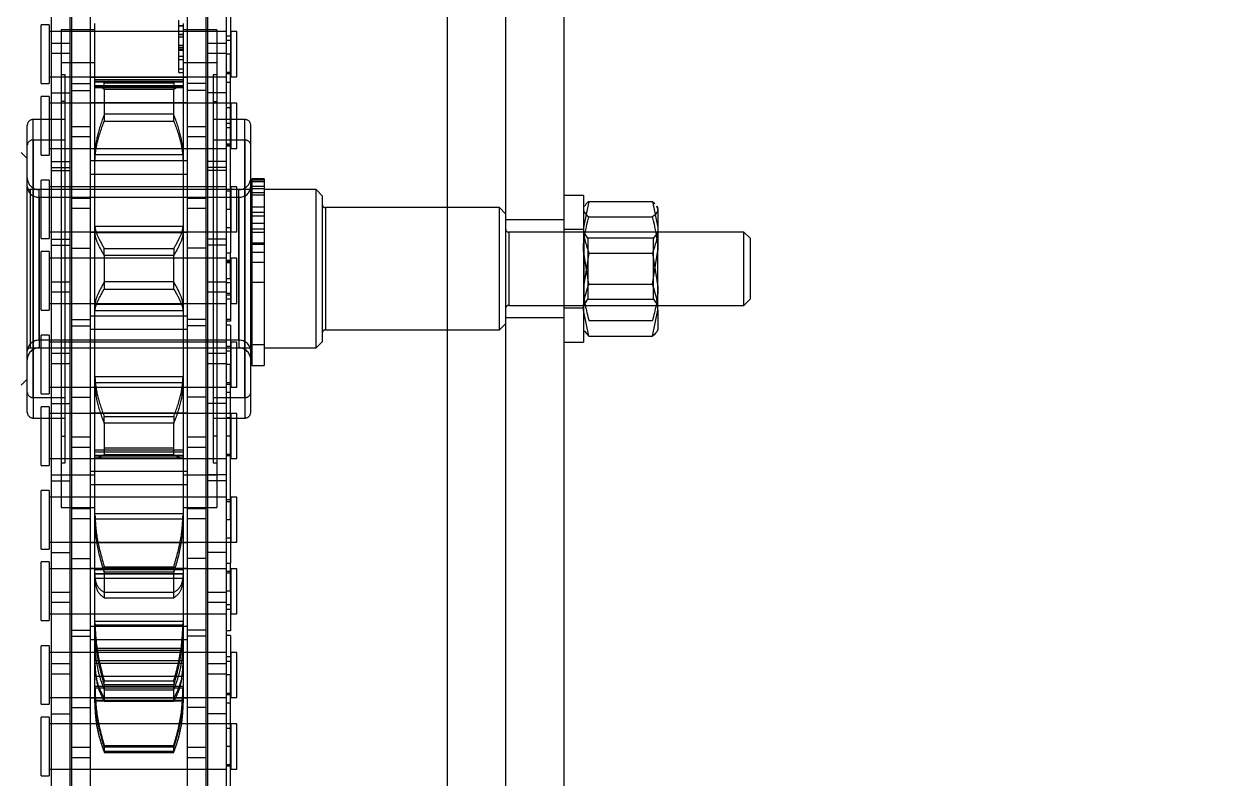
# Model space of a CAD drawing. Header units: metres. Extents: x 0 to 63075, y 0 to 44550.
# Drawn here: x 14140.1 to 14239.1, y 30867.8 to 30929.5 of the extents above; entities that cross this region are included whole.
import ezdxf

# ---------------------------------------------------------------- set-up
doc = ezdxf.new("R2010")
doc.units = ezdxf.units.M
doc.header["$LTSCALE"] = 75
doc.linetypes.add('HIDDEN2', pattern=[4.7625, 3.175, -1.5875])
for name, color, linetype in [('SDM', 7, 'Continuous'), ('SL1', 8, 'Continuous'), ('SL4', 4, 'Continuous'), ('ST1', 7, 'HIDDEN2')]:
    doc.layers.add(name, color=color, linetype=linetype)

# ---------------------------------------------------------------- blocks, each defined once
blk = doc.blocks.new('A$C52ce5e24')
at = {"layer": 'SL1'}
for radius, start, end in [(1221.5, 124.209852, 67.294357), (1158, 126.374154, 69.370009), (1150, 126.668292, 69.219881)]:
    blk.add_arc((6551.95, 10099.982), radius, start, end, dxfattribs=at)
blk = doc.blocks.new('A$Cb6dca9d5')
at = {"layer": 'SL4'}
for p, q in [((337.765, 4619.715), (337.765, 3669.713)), ((328.24, 3669.713), (328.24, 4459.475)), ((339.365, 4175.713), (337.765, 4175.713)), ((339.365, 4175.713), (339.365, 4163.713)), ((339.437, 4174.837), (339.365, 4174.713)), ((339.812, 4175.223), (345.018, 4175.223)), ((345.018, 4175.223), (345.208, 4175.064)), ((345.334, 4174.832), (345.465, 4174.591)), ((345.465, 4174.713), (345.393, 4174.837)), ((345.465, 4174.591), (345.465, 4174.713)), ((339.812, 4173.959), (345.018, 4173.959)), ((345.465, 4174.591), (345.465, 4171.203)), ((352.5, 4172.713), (345.465, 4172.713)), ((353, 4172.213), (352.5, 4172.713)), ((352.5, 4172.3), (352.5, 4172.713)), ((352.5, 4166.713), (352.5, 4172.3)), ((353, 4172.213), (353, 4171.868)), ((353, 4171.868), (353, 4167.213)), ((339.812, 4168.448), (339.365, 4171.203)), ((345.018, 4168.448), (345.465, 4171.203)), ((345.465, 4166.325), (345.465, 4171.203)), ((339.812, 4168.448), (345.018, 4168.448)), ((345.465, 4166.713), (352.5, 4166.713)), ((352.5, 4166.713), (353, 4167.213)), ((339.812, 4164.202), (339.365, 4166.325)), ((345.018, 4164.202), (345.465, 4166.325)), ((345.465, 4166.325), (345.465, 4164.717)), ((339.365, 4164.713), (339.437, 4164.588)), ((345.393, 4164.588), (345.465, 4164.713)), ((339.457, 4164.598), (339.812, 4164.202)), ((339.812, 4164.202), (345.018, 4164.202)), ((337.765, 4163.713), (339.365, 4163.713))]:
    blk.add_line(p, q, dxfattribs=at)
for points, knots in [([(339.812, 4175.223), (339.742, 4175.17), (339.572, 4175.042), (339.524, 4174.909), (339.496, 4174.832)], [0, 0, 0, 0, 0.413936, 1, 1, 1, 1]), ([(339.365, 4174.591), (339.372, 4174.534), (339.396, 4174.32), (339.636, 4174.111), (339.812, 4173.959)], [0, 0, 0, 0, 0.268634, 1, 1, 1, 1]), ([(339.365, 4171.203), (339.365, 4171.269), (339.372, 4172.199), (339.6, 4173.111), (339.812, 4173.959)], [0, 0, 0, 0, 0.070201, 1, 1, 1, 1]), ([(345.465, 4174.591), (345.458, 4174.534), (345.434, 4174.32), (345.194, 4174.111), (345.018, 4173.959)], [0, 0, 0, 0, 0.268634, 1, 1, 1, 1]), ([(345.465, 4171.203), (345.465, 4171.269), (345.458, 4172.199), (345.23, 4173.111), (345.018, 4173.959)], [0, 0, 0, 0, 0.070201, 1, 1, 1, 1]), ([(339.365, 4166.325), (339.365, 4166.375), (339.372, 4167.092), (339.6, 4167.795), (339.812, 4168.448)], [0, 0, 0, 0, 0.070201, 1, 1, 1, 1]), ([(345.465, 4166.325), (345.465, 4166.375), (345.458, 4167.092), (345.23, 4167.795), (345.018, 4168.448)], [0, 0, 0, 0, 0.070201, 1, 1, 1, 1]), ([(345.465, 4164.834), (345.458, 4164.776), (345.434, 4164.562), (345.194, 4164.354), (345.018, 4164.202)], [0, 0, 0, 0, 0.268634, 1, 1, 1, 1])]:
    blk.add_open_spline(points, degree=3, knots=knots, dxfattribs=at)
at = {"layer": 'ST1'}
for p, q in [((333.003, 4669.713), (333.003, 3669.713)), ((328.24, 3669.713), (328.24, 4459.475)), ((295.843, 4184.1), (295.843, 4193.195)), ((297.363, 4184.1), (297.363, 4193.195)), ((308.637, 4184.1), (308.637, 4193.195)), ((310.157, 4184.1), (310.157, 4193.195)), ((310.489, 4190.506), (310.489, 4187.275)), ((295, 4184.876), (295, 4189.673)), ((295.659, 4189.673), (295, 4189.673)), ((295.659, 4189.673), (295.659, 4184.876)), ((297.515, 4181.355), (297.515, 4190.45)), ((299.035, 4181.355), (299.035, 4190.45)), ((299.395, 4184.583), (299.395, 4189.771)), ((306.27, 4189.16), (306.27, 4190.052)), ((306.27, 4189.608), (306.605, 4189.608)), ((306.27, 4189.583), (306.605, 4189.583)), ((306.605, 4189.771), (306.605, 4184.583)), ((306.965, 4181.355), (306.965, 4190.45)), ((308.485, 4181.355), (308.485, 4190.45)), ((310.157, 4189.12), (295.659, 4189.12)), ((297.363, 4189.12), (295.843, 4189.12)), ((296.625, 4189.257), (296.625, 4186.567)), ((299.395, 4189.257), (296.625, 4189.257)), ((299.035, 4189.12), (297.515, 4189.12)), ((306.965, 4189.12), (299.035, 4189.12)), ((306.27, 4187.112), (306.27, 4189.16)), ((306.27, 4189.16), (306.605, 4189.16)), ((306.27, 4188.919), (306.605, 4188.919)), ((306.27, 4188.888), (306.605, 4188.888)), ((306.27, 4188.686), (306.605, 4188.686)), ((309.375, 4189.257), (306.605, 4189.257)), ((308.485, 4189.12), (306.965, 4189.12)), ((310.157, 4189.12), (308.637, 4189.12)), ((309.375, 4189.257), (309.375, 4186.567)), ((310.526, 4188.751), (310.157, 4188.751)), ((310.526, 4189.12), (310.526, 4185.43)), ((311, 4189.12), (310.526, 4189.12)), ((311, 4185.43), (311, 4189.12)), ((295.843, 4188.17), (297.363, 4188.17)), ((306.27, 4188.015), (306.605, 4188.015)), ((306.27, 4187.856), (306.605, 4187.856)), ((306.27, 4187.714), (306.605, 4187.714)), ((306.27, 4187.585), (306.605, 4187.585)), ((308.637, 4188.17), (310.157, 4188.17)), ((310.489, 4188.382), (310.157, 4188.382)), ((297.363, 4187.331), (295.843, 4187.331)), ((296.625, 4186.567), (296.625, 4150.169)), ((299.395, 4186.567), (296.625, 4186.567)), ((306.27, 4187.112), (306.605, 4187.112)), ((306.27, 4186.839), (306.27, 4187.112)), ((306.27, 4186.839), (306.605, 4186.839)), ((306.27, 4185.766), (306.27, 4186.839)), ((309.375, 4186.567), (306.605, 4186.567)), ((310.157, 4187.331), (308.637, 4187.331)), ((309.375, 4186.567), (309.375, 4150.169)), ((310.489, 4187.275), (310.157, 4187.275)), ((310.489, 4174.575), (310.489, 4187.275)), ((296.944, 4185.592), (296.625, 4185.592)), ((296.944, 4183.407), (296.944, 4185.592)), ((306.27, 4186.067), (306.605, 4186.067)), ((306.27, 4185.766), (306.605, 4185.766)), ((309.056, 4185.592), (309.056, 4183.407)), ((309.375, 4185.592), (309.056, 4185.592)), ((310.157, 4185.799), (310.526, 4185.799)), ((310.489, 4185.656), (310.157, 4185.656)), ((295, 4184.876), (295.659, 4184.876)), ((295.659, 4185.43), (310.157, 4185.43)), ((295.843, 4185.43), (297.363, 4185.43)), ((297.515, 4185.43), (299.035, 4185.43)), ((297.515, 4184.873), (299.035, 4184.873)), ((299.035, 4185.43), (306.965, 4185.43)), ((306.965, 4185.371), (299.035, 4185.371)), ((306.608, 4185.179), (299.393, 4185.179)), ((306.608, 4184.685), (299.393, 4184.685)), ((306.605, 4185.033), (299.395, 4185.033)), ((299.395, 4185.002), (306.605, 4185.002)), ((299.395, 4178.619), (299.395, 4184.583)), ((306.605, 4184.568), (299.395, 4184.568)), ((299.395, 4184.543), (306.605, 4184.543)), ((300.157, 4184.385), (300.157, 4184.921)), ((300.157, 4184.921), (305.843, 4184.921)), ((305.843, 4184.921), (305.843, 4184.385)), ((306.605, 4184.583), (306.605, 4178.619)), ((306.965, 4185.43), (308.485, 4185.43)), ((308.485, 4184.873), (306.965, 4184.873)), ((308.637, 4185.43), (310.157, 4185.43)), ((310.489, 4184.963), (310.157, 4184.963)), ((310.526, 4185.43), (311, 4185.43)), ((295, 4179.013), (295, 4183.81)), ((295.659, 4183.81), (295, 4183.81)), ((295.659, 4183.81), (295.659, 4179.016)), ((295.843, 4184.1), (297.363, 4184.1)), ((295.843, 4177.75), (295.843, 4184.1)), ((297.363, 4177.75), (297.363, 4184.1)), ((297.515, 4184.289), (299.035, 4184.289)), ((300.157, 4184.385), (300.157, 4181.801)), ((305.843, 4184.385), (300.157, 4184.385)), ((305.843, 4181.801), (305.843, 4184.385)), ((308.485, 4184.289), (306.965, 4184.289)), ((310.157, 4184.1), (308.637, 4184.1)), ((308.637, 4177.75), (308.637, 4184.1)), ((310.157, 4177.75), (310.157, 4184.1)), ((310.157, 4183.256), (295.659, 4183.256)), ((297.363, 4183.256), (295.843, 4183.256)), ((296.944, 4183.407), (296.625, 4183.407)), ((296.944, 4153.833), (296.944, 4183.407)), ((299.035, 4183.256), (297.515, 4183.256)), ((299.035, 4183.315), (306.965, 4183.315)), ((306.965, 4183.256), (299.035, 4183.256)), ((308.485, 4183.256), (306.965, 4183.256)), ((310.489, 4183.256), (308.637, 4183.256)), ((309.056, 4183.407), (309.375, 4183.407)), ((309.056, 4183.407), (309.056, 4153.833)), ((310.526, 4182.887), (310.157, 4182.887)), ((310.526, 4183.256), (310.526, 4179.566)), ((311, 4183.256), (310.526, 4183.256)), ((311, 4179.566), (311, 4183.256)), ((296.944, 4181.928), (294.344, 4181.928)), ((294.344, 4159.178), (294.344, 4181.927)), ((305.843, 4182.351), (300.157, 4182.351)), ((300.157, 4181.801), (305.843, 4181.801)), ((311.656, 4181.928), (309.056, 4181.928)), ((310.489, 4181.585), (310.157, 4181.585)), ((311.656, 4159.178), (311.656, 4181.927)), ((293.855, 4179.825), (293.855, 4181.439)), ((297.515, 4180.495), (297.515, 4181.355)), ((297.515, 4181.355), (299.035, 4181.355)), ((299.035, 4180.495), (299.035, 4181.355)), ((306.965, 4180.495), (306.965, 4181.355)), ((306.965, 4181.355), (308.485, 4181.355)), ((308.485, 4180.495), (308.485, 4181.355)), ((310.489, 4181.237), (310.157, 4181.237)), ((312.145, 4179.825), (312.145, 4181.439)), ((293.855, 4157.986), (293.855, 4179.825)), ((294.344, 4180.247), (294.344, 4157.498)), ((296.944, 4180.247), (294.344, 4180.247)), ((295.659, 4179.566), (310.157, 4179.566)), ((295.843, 4179.566), (297.363, 4179.566)), ((297.515, 4171.4), (297.515, 4180.495)), ((299.035, 4180.495), (297.515, 4180.495)), ((297.515, 4179.566), (299.035, 4179.566)), ((299.035, 4171.4), (299.035, 4180.495)), ((299.035, 4179.566), (306.965, 4179.566)), ((306.965, 4171.4), (306.965, 4180.495)), ((308.485, 4180.495), (306.965, 4180.495)), ((306.965, 4179.566), (308.485, 4179.566)), ((308.485, 4171.4), (308.485, 4180.495)), ((308.637, 4179.566), (310.157, 4179.566)), ((311.656, 4180.247), (309.056, 4180.247)), ((310.157, 4179.935), (310.526, 4179.935)), ((310.489, 4179.838), (310.157, 4179.838)), ((310.489, 4179.751), (310.157, 4179.751)), ((310.526, 4179.566), (311, 4179.566)), ((311.656, 4180.247), (311.656, 4157.498)), ((312.145, 4157.986), (312.145, 4179.825)), ((293.855, 4178.738), (293.355, 4179.238)), ((295, 4179.013), (295.659, 4179.013)), ((295.659, 4179.016), (295.659, 4179.013)), ((306.605, 4179.047), (299.395, 4179.047)), ((299.395, 4178.55), (299.395, 4178.619)), ((306.605, 4178.619), (306.605, 4178.55)), ((295.843, 4178.485), (297.363, 4178.485)), ((295.843, 4177.995), (297.363, 4177.995)), ((295.843, 4177.75), (297.363, 4177.75)), ((295.843, 4168.655), (295.843, 4177.75)), ((297.363, 4168.655), (297.363, 4177.75)), ((306.965, 4178.535), (299.035, 4178.535)), ((306.605, 4178.55), (299.395, 4178.55)), ((299.395, 4172.65), (299.395, 4178.55)), ((306.605, 4178.55), (306.605, 4172.65)), ((310.157, 4178.485), (308.637, 4178.485)), ((310.157, 4177.995), (308.637, 4177.995)), ((310.157, 4177.75), (308.637, 4177.75)), ((308.637, 4168.655), (308.637, 4177.75)), ((310.157, 4168.655), (310.157, 4177.75)), ((295, 4172.176), (295, 4176.973)), ((295.659, 4176.973), (295, 4176.973)), ((295.659, 4176.973), (295.659, 4172.176)), ((299.035, 4177.451), (306.965, 4177.451)), ((312.245, 4177.074), (312.245, 4161.787)), ((313.245, 4177.074), (312.245, 4177.074)), ((313.245, 4177.042), (312.245, 4177.042)), ((312.245, 4176.983), (313.245, 4176.983)), ((312.245, 4176.849), (313.245, 4176.849)), ((313.245, 4177.074), (313.245, 4161.787)), ((312.145, 4176.188), (294.105, 4176.188)), ((294.105, 4176.18), (294.105, 4163.245)), ((311.168, 4176.188), (294.832, 4176.188)), ((294.832, 4163.864), (294.832, 4176.182)), ((310.157, 4176.42), (295.659, 4176.42)), ((297.363, 4176.42), (295.843, 4176.42)), ((299.035, 4176.42), (297.515, 4176.42)), ((306.965, 4176.42), (299.035, 4176.42)), ((308.485, 4176.42), (306.965, 4176.42)), ((310.157, 4176.42), (308.637, 4176.42)), ((310.489, 4176.194), (310.157, 4176.194)), ((310.526, 4176.051), (310.157, 4176.051)), ((310.526, 4176.42), (310.526, 4172.73)), ((311, 4176.42), (310.526, 4176.42)), ((311, 4172.73), (311, 4176.42)), ((311.168, 4163.864), (311.168, 4176.182)), ((313.245, 4175.913), (312.145, 4175.913)), ((312.245, 4176.463), (313.245, 4176.463)), ((312.245, 4176.46), (313.245, 4176.46)), ((312.245, 4176.271), (313.245, 4176.271)), ((313.245, 4175.913), (312.245, 4175.913)), ((313.245, 4175.744), (312.245, 4175.744)), ((317.5, 4176.188), (313.245, 4176.188)), ((317.5, 4175.296), (317.5, 4176.188)), ((318, 4175.688), (317.5, 4176.188)), ((318, 4175.688), (318, 4174.865)), ((294.832, 4175.561), (294.832, 4163.243)), ((294.832, 4175.561), (311.168, 4175.561)), ((297.515, 4175.491), (299.035, 4175.491)), ((299.035, 4174.647), (297.515, 4174.647)), ((306.965, 4175.491), (308.485, 4175.491)), ((308.485, 4174.647), (306.965, 4174.647)), ((311.168, 4175.561), (311.168, 4163.243)), ((312.245, 4174.787), (313.245, 4174.787)), ((317.5, 4163.238), (317.5, 4175.296)), ((318, 4174.865), (318, 4163.738)), ((332.5, 4174.713), (318.25, 4174.713)), ((318.25, 4174.712), (318.25, 4164.749)), ((332.5, 4174.024), (332.5, 4174.713)), ((333, 4174.213), (332.5, 4174.713)), ((339.812, 4175.223), (339.365, 4173.1)), ((345.018, 4175.223), (345.465, 4173.1)), ((310.489, 4174.575), (310.157, 4174.575)), ((310.489, 4174.575), (310.489, 4171.023)), ((312.245, 4174.355), (313.245, 4174.355)), ((312.245, 4174.044), (313.245, 4174.044)), ((332.5, 4164.713), (332.5, 4174.024)), ((333, 4174.213), (333, 4173.593)), ((337.765, 4173.713), (333.003, 4173.713)), ((295.659, 4172.73), (310.157, 4172.73)), ((295.843, 4172.73), (297.363, 4172.73)), ((297.515, 4172.73), (299.035, 4172.73)), ((299.035, 4172.73), (306.965, 4172.73)), ((306.965, 4172.687), (299.035, 4172.687)), ((306.605, 4173.162), (299.395, 4173.162)), ((306.605, 4172.65), (299.395, 4172.65)), ((299.395, 4172.621), (299.395, 4172.65)), ((306.605, 4172.65), (306.605, 4172.621)), ((306.965, 4172.73), (308.485, 4172.73)), ((308.637, 4172.73), (310.489, 4172.73)), ((310.157, 4173.099), (310.526, 4173.099)), ((310.526, 4172.73), (311, 4172.73)), ((313.245, 4173.416), (312.245, 4173.416)), ((312.245, 4172.989), (313.245, 4172.989)), ((312.245, 4172.711), (313.245, 4172.711)), ((333, 4173.593), (333, 4165.213)), ((345.465, 4172.713), (333.25, 4172.713)), ((333.25, 4172.671), (333.25, 4166.754)), ((339.365, 4172.913), (337.765, 4172.913)), ((339.39, 4172.713), (339.365, 4172.713)), ((339.39, 4172.713), (339.39, 4166.713)), ((339.741, 4172.213), (339.39, 4172.713)), ((345.465, 4172.713), (345.115, 4172.213)), ((295, 4172.176), (295.659, 4172.176)), ((295.843, 4172.143), (297.363, 4172.143)), ((295.843, 4171.653), (297.363, 4171.653)), ((299.395, 4166.291), (299.395, 4172.621)), ((306.605, 4172.621), (306.605, 4166.291)), ((310.157, 4172.143), (308.637, 4172.143)), ((310.157, 4171.653), (308.637, 4171.653)), ((312.245, 4171.84), (313.245, 4171.84)), ((312.245, 4171.716), (313.245, 4171.716)), ((339.741, 4172.213), (339.741, 4167.213)), ((345.115, 4172.213), (339.741, 4172.213)), ((345.115, 4172.152), (345.115, 4172.213)), ((345.115, 4167.213), (345.115, 4172.152)), ((295, 4166.328), (295, 4171.125)), ((295.659, 4171.125), (295, 4171.125)), ((295.659, 4171.125), (295.659, 4166.331)), ((297.515, 4171.4), (299.035, 4171.4)), ((297.515, 4165.05), (297.515, 4171.4)), ((299.035, 4165.05), (299.035, 4171.4)), ((300.157, 4170.795), (300.157, 4171.373)), ((300.157, 4171.373), (305.843, 4171.373)), ((300.157, 4170.795), (300.157, 4168.052)), ((305.843, 4170.795), (300.157, 4170.795)), ((305.843, 4171.373), (305.843, 4170.795)), ((305.843, 4168.052), (305.843, 4170.795)), ((308.485, 4171.4), (306.965, 4171.4)), ((306.965, 4165.05), (306.965, 4171.4)), ((308.485, 4165.05), (308.485, 4171.4)), ((310.157, 4171.023), (310.489, 4171.023)), ((310.489, 4168.901), (310.489, 4171.023)), ((312.245, 4171.082), (313.245, 4171.082)), ((339.812, 4170.977), (339.365, 4168.222)), ((339.812, 4170.977), (345.018, 4170.977)), ((345.018, 4170.977), (345.465, 4168.222)), ((310.157, 4170.572), (295.659, 4170.572)), ((297.363, 4170.572), (295.843, 4170.572)), ((299.035, 4170.572), (297.515, 4170.572)), ((299.035, 4170.615), (306.965, 4170.615)), ((306.965, 4170.572), (299.035, 4170.572)), ((308.485, 4170.572), (306.965, 4170.572)), ((310.157, 4170.572), (308.637, 4170.572)), ((310.489, 4170.387), (310.157, 4170.387)), ((310.489, 4170.3), (310.157, 4170.3)), ((310.526, 4170.203), (310.157, 4170.203)), ((310.526, 4170.572), (310.526, 4166.882)), ((311, 4170.572), (310.526, 4170.572)), ((311, 4166.882), (311, 4170.572)), ((312.245, 4170.257), (313.245, 4170.257)), ((310.489, 4168.901), (310.157, 4168.901)), ((310.489, 4168.901), (310.489, 4165.572)), ((295.843, 4167.795), (295.843, 4168.655)), ((295.843, 4168.655), (297.363, 4168.655)), ((295.843, 4158.7), (295.843, 4167.795)), ((297.363, 4167.795), (295.843, 4167.795)), ((297.363, 4167.795), (297.363, 4168.655)), ((297.363, 4158.7), (297.363, 4167.795)), ((305.843, 4168.63), (300.157, 4168.63)), ((300.157, 4168.052), (305.843, 4168.052)), ((308.637, 4167.795), (308.637, 4168.655)), ((308.637, 4168.655), (310.157, 4168.655)), ((308.637, 4158.7), (308.637, 4167.795)), ((310.157, 4167.795), (308.637, 4167.795)), ((310.157, 4167.795), (310.157, 4168.655)), ((310.489, 4168.553), (310.157, 4168.553)), ((310.157, 4158.7), (310.157, 4167.795)), ((310.489, 4167.693), (310.157, 4167.693)), ((312.245, 4168.62), (313.245, 4168.62)), ((295.659, 4166.882), (310.157, 4166.882)), ((295.843, 4166.882), (297.363, 4166.882)), ((297.515, 4166.882), (299.035, 4166.882)), ((299.035, 4166.882), (306.965, 4166.882)), ((306.605, 4166.775), (299.395, 4166.775)), ((306.965, 4166.882), (308.485, 4166.882)), ((308.637, 4166.882), (310.157, 4166.882)), ((310.489, 4167.549), (310.157, 4167.549)), ((310.157, 4167.251), (310.526, 4167.251)), ((310.526, 4166.882), (311, 4166.882)), ((333.25, 4166.713), (345.465, 4166.713)), ((339.365, 4166.713), (339.39, 4166.713)), ((339.39, 4166.713), (339.741, 4167.213)), ((339.741, 4167.213), (345.115, 4167.213)), ((345.115, 4167.213), (345.465, 4166.713)), ((295, 4166.328), (295.659, 4166.328)), ((295.659, 4166.331), (295.659, 4166.328)), ((306.965, 4165.835), (299.035, 4165.835)), ((299.395, 4166.263), (299.395, 4166.291)), ((306.605, 4166.263), (299.395, 4166.263)), ((299.395, 4160.378), (299.395, 4166.263)), ((306.605, 4166.291), (306.605, 4166.263)), ((306.605, 4166.263), (306.605, 4160.378)), ((333.003, 4165.713), (337.765, 4165.713)), ((337.765, 4166.513), (339.365, 4166.513)), ((297.515, 4165.552), (299.035, 4165.552)), ((297.515, 4165.05), (299.035, 4165.05)), ((297.515, 4155.955), (297.515, 4165.05)), ((299.035, 4155.955), (299.035, 4165.05)), ((299.035, 4164.767), (306.965, 4164.767)), ((308.485, 4165.552), (306.965, 4165.552)), ((308.485, 4165.05), (306.965, 4165.05)), ((306.965, 4155.955), (306.965, 4165.05)), ((308.485, 4155.955), (308.485, 4165.05)), ((310.489, 4165.572), (310.157, 4165.572)), ((310.489, 4165.427), (310.157, 4165.427)), ((310.489, 4165.106), (310.157, 4165.106)), ((310.489, 4165.572), (310.489, 4165.427)), ((310.489, 4165.106), (310.489, 4161.875)), ((318.25, 4164.713), (332.5, 4164.713)), ((332.5, 4164.713), (333, 4165.213)), ((339.812, 4165.466), (345.018, 4165.466)), ((311.168, 4163.864), (294.832, 4163.864)), ((295, 4159.476), (295, 4164.273)), ((295.659, 4164.273), (295, 4164.273)), ((295.659, 4164.273), (295.659, 4159.476)), ((310.157, 4163.72), (295.659, 4163.72)), ((297.363, 4163.72), (295.843, 4163.72)), ((299.035, 4163.72), (297.515, 4163.72)), ((306.965, 4163.72), (299.035, 4163.72)), ((308.485, 4163.72), (306.965, 4163.72)), ((310.157, 4163.72), (308.637, 4163.72)), ((310.526, 4163.72), (310.526, 4160.03)), ((311, 4163.72), (310.526, 4163.72)), ((311, 4160.03), (311, 4163.72)), ((317.5, 4163.238), (318, 4163.738)), ((294.105, 4163.238), (312.145, 4163.238)), ((294.832, 4163.238), (311.168, 4163.238)), ((295.843, 4162.807), (297.363, 4162.807)), ((308.637, 4162.807), (310.157, 4162.807)), ((310.526, 4163.351), (310.157, 4163.351)), ((310.489, 4162.982), (310.157, 4162.982)), ((312.145, 4163.513), (313.245, 4163.513)), ((312.245, 4163.513), (313.245, 4163.513)), ((313.245, 4163.238), (317.5, 4163.238)), ((297.363, 4161.947), (295.843, 4161.947)), ((310.157, 4161.947), (308.637, 4161.947)), ((310.489, 4161.875), (310.157, 4161.875)), ((310.489, 4149.175), (310.489, 4161.875)), ((312.245, 4161.787), (313.245, 4161.787)), ((306.605, 4160.875), (299.395, 4160.875)), ((293.355, 4160.188), (293.855, 4160.688)), ((295.659, 4160.03), (310.157, 4160.03)), ((295.843, 4160.03), (297.363, 4160.03)), ((297.515, 4160.03), (299.035, 4160.03)), ((299.035, 4160.03), (306.965, 4160.03)), ((306.965, 4159.987), (299.035, 4159.987)), ((306.605, 4160.378), (299.395, 4160.378)), ((299.395, 4160.307), (299.395, 4160.378)), ((299.395, 4154.375), (299.395, 4160.307)), ((306.605, 4160.378), (306.605, 4160.307)), ((306.605, 4160.307), (306.605, 4154.375)), ((306.965, 4160.03), (308.485, 4160.03)), ((308.637, 4160.03), (310.157, 4160.03)), ((310.157, 4160.399), (310.526, 4160.399)), ((310.489, 4160.256), (310.157, 4160.256)), ((310.526, 4160.03), (311, 4160.03)), ((294.344, 4159.178), (296.944, 4159.178)), ((295, 4159.476), (295.659, 4159.476)), ((297.515, 4159.202), (299.035, 4159.202)), ((308.485, 4159.202), (306.965, 4159.202)), ((309.056, 4159.178), (311.656, 4159.178)), ((310.489, 4159.579), (310.157, 4159.579)), ((295, 4153.628), (295, 4158.425)), ((295.659, 4158.425), (295, 4158.425)), ((295.659, 4158.425), (295.659, 4153.628)), ((310.157, 4157.872), (295.659, 4157.872)), ((295.843, 4158.7), (297.363, 4158.7)), ((295.843, 4152.35), (295.843, 4158.7)), ((297.363, 4157.872), (295.843, 4157.872)), ((297.363, 4152.35), (297.363, 4158.7)), ((299.035, 4157.872), (297.515, 4157.872)), ((299.035, 4157.915), (306.965, 4157.915)), ((306.965, 4157.872), (299.035, 4157.872)), ((308.485, 4157.872), (306.965, 4157.872)), ((310.157, 4158.7), (308.637, 4158.7)), ((308.637, 4152.35), (308.637, 4158.7)), ((310.489, 4157.872), (308.637, 4157.872)), ((310.157, 4152.35), (310.157, 4158.7)), ((310.526, 4157.872), (310.526, 4154.182)), ((311, 4157.872), (310.526, 4157.872)), ((311, 4154.182), (311, 4157.872)), ((294.344, 4157.498), (296.944, 4157.498)), ((300.157, 4157.074), (300.157, 4157.624)), ((300.157, 4157.624), (305.843, 4157.624)), ((300.157, 4157.074), (300.157, 4154.504)), ((305.843, 4157.074), (300.157, 4157.074)), ((305.843, 4157.624), (305.843, 4157.074)), ((305.843, 4154.504), (305.843, 4157.074)), ((309.056, 4157.498), (311.656, 4157.498)), ((310.526, 4157.503), (310.157, 4157.503)), ((296.625, 4156.018), (296.944, 4156.018)), ((297.515, 4155.095), (297.515, 4155.955)), ((297.515, 4155.955), (299.035, 4155.955)), ((299.035, 4155.095), (299.035, 4155.955)), ((306.965, 4155.095), (306.965, 4155.955)), ((306.965, 4155.955), (308.485, 4155.955)), ((308.485, 4155.095), (308.485, 4155.955)), ((309.375, 4156.018), (309.056, 4156.018)), ((310.489, 4156.027), (310.157, 4156.027)), ((297.515, 4146), (297.515, 4155.095)), ((299.035, 4155.095), (297.515, 4155.095)), ((299.035, 4146), (299.035, 4155.095)), ((306.605, 4154.882), (299.395, 4154.882)), ((306.605, 4154.857), (299.395, 4154.857)), ((305.843, 4155.04), (300.157, 4155.04)), ((306.965, 4146), (306.965, 4155.095)), ((308.485, 4155.095), (306.965, 4155.095)), ((308.485, 4146), (308.485, 4155.095)), ((295.659, 4154.182), (310.157, 4154.182)), ((295.843, 4154.182), (297.363, 4154.182)), ((296.625, 4153.833), (296.944, 4153.833)), ((297.515, 4154.182), (299.035, 4154.182)), ((299.035, 4154.182), (306.965, 4154.182)), ((299.393, 4154.74), (306.608, 4154.74)), ((299.393, 4154.246), (306.608, 4154.246)), ((306.605, 4154.423), (299.395, 4154.423)), ((306.605, 4154.392), (299.395, 4154.392)), ((299.395, 4149.232), (299.395, 4154.375)), ((300.157, 4154.504), (305.843, 4154.504)), ((306.605, 4154.375), (306.605, 4149.232)), ((306.965, 4154.182), (308.485, 4154.182)), ((308.637, 4154.182), (310.157, 4154.182)), ((309.056, 4153.833), (309.375, 4153.833)), ((310.157, 4154.551), (310.526, 4154.551)), ((310.489, 4154.408), (310.157, 4154.408)), ((310.526, 4154.182), (311, 4154.182)), ((295, 4153.628), (295.659, 4153.628)), ((295.843, 4152.852), (297.363, 4152.852)), ((296.625, 4152.858), (299.395, 4152.858)), ((306.965, 4153.135), (299.035, 4153.135)), ((306.605, 4152.858), (309.375, 4152.858)), ((310.157, 4152.852), (308.637, 4152.852)), ((295.843, 4152.35), (297.363, 4152.35)), ((295.843, 4143.255), (295.843, 4152.35)), ((297.363, 4143.255), (297.363, 4152.35)), ((299.035, 4152.067), (306.965, 4152.067)), ((310.157, 4152.35), (308.637, 4152.35)), ((308.637, 4143.255), (308.637, 4152.35)), ((310.157, 4143.255), (310.157, 4152.35)), ((295, 4146.776), (295, 4151.573)), ((295.659, 4151.573), (295, 4151.573)), ((295.659, 4151.573), (295.659, 4146.776)), ((310.157, 4151.02), (295.659, 4151.02)), ((297.363, 4151.02), (295.843, 4151.02)), ((299.035, 4151.02), (297.515, 4151.02)), ((306.965, 4151.02), (299.035, 4151.02)), ((308.485, 4151.02), (306.965, 4151.02)), ((310.157, 4151.02), (308.637, 4151.02)), ((310.526, 4151.02), (310.526, 4147.33)), ((311, 4151.02), (310.526, 4151.02)), ((311, 4147.33), (311, 4151.02)), ((296.625, 4150.169), (299.395, 4150.169)), ((297.515, 4150.107), (299.035, 4150.107)), ((306.605, 4150.169), (309.375, 4150.169)), ((306.965, 4150.107), (308.485, 4150.107)), ((310.489, 4150.794), (310.157, 4150.794)), ((310.526, 4150.651), (310.157, 4150.651)), ((299.035, 4149.247), (297.515, 4149.247)), ((306.605, 4149.654), (299.395, 4149.654)), ((306.605, 4149.232), (299.395, 4149.232)), ((299.395, 4149.129), (299.395, 4149.232)), ((299.395, 4144.309), (299.395, 4149.129)), ((306.605, 4149.232), (306.605, 4149.129)), ((306.605, 4149.129), (306.605, 4144.309)), ((308.485, 4149.247), (306.965, 4149.247)), ((310.489, 4149.175), (310.157, 4149.175)), ((310.489, 4149.175), (310.489, 4145.623)), ((295.659, 4147.33), (310.157, 4147.33)), ((295.843, 4147.33), (297.363, 4147.33)), ((297.515, 4147.33), (299.035, 4147.33)), ((299.035, 4147.33), (306.965, 4147.33)), ((306.965, 4147.287), (299.035, 4147.287)), ((306.965, 4147.33), (308.485, 4147.33)), ((308.637, 4147.33), (310.489, 4147.33)), ((310.157, 4147.699), (310.526, 4147.699)), ((310.526, 4147.33), (311, 4147.33)), ((295, 4146.776), (295.659, 4146.776)), ((295.843, 4146.502), (297.363, 4146.502)), ((297.515, 4146), (299.035, 4146)), ((297.515, 4139.65), (297.515, 4146)), ((299.035, 4139.65), (299.035, 4146)), ((308.485, 4146), (306.965, 4146)), ((306.965, 4139.65), (306.965, 4146)), ((308.485, 4139.65), (308.485, 4146)), ((310.157, 4146.502), (308.637, 4146.502)), ((295, 4140.928), (295, 4145.725)), ((295.659, 4145.725), (295, 4145.725)), ((295.659, 4145.725), (295.659, 4140.928)), ((310.157, 4145.172), (295.659, 4145.172)), ((297.363, 4145.172), (295.843, 4145.172)), ((299.035, 4145.172), (297.515, 4145.172)), ((299.035, 4145.215), (306.965, 4145.215)), ((306.965, 4145.172), (299.035, 4145.172)), ((306.605, 4145.087), (299.395, 4145.087)), ((300.157, 4144.878), (300.157, 4145.334)), ((300.157, 4145.334), (305.843, 4145.334)), ((305.843, 4145.334), (305.843, 4144.878)), ((308.485, 4145.172), (306.965, 4145.172)), ((310.157, 4145.172), (308.637, 4145.172)), ((310.157, 4145.623), (310.489, 4145.623)), ((310.489, 4144.946), (310.157, 4144.946)), ((310.489, 4143.327), (310.489, 4145.623)), ((310.526, 4145.172), (310.526, 4141.482)), ((311, 4145.172), (310.526, 4145.172)), ((311, 4141.482), (311, 4145.172)), ((306.605, 4144.746), (299.395, 4144.746)), ((306.605, 4144.732), (299.395, 4144.732)), ((306.605, 4144.369), (299.395, 4144.369)), ((299.395, 4140.557), (299.395, 4144.309)), ((305.843, 4144.878), (300.157, 4144.878)), ((300.157, 4144.878), (300.157, 4142.79)), ((305.843, 4142.79), (305.843, 4144.878)), ((306.605, 4144.309), (306.605, 4140.557)), ((310.526, 4144.803), (310.157, 4144.803)), ((295.843, 4142.395), (295.843, 4143.255)), ((295.843, 4143.255), (297.363, 4143.255)), ((297.363, 4142.395), (297.363, 4143.255)), ((305.843, 4143.22), (300.157, 4143.22)), ((308.637, 4142.395), (308.637, 4143.255)), ((308.637, 4143.255), (310.157, 4143.255)), ((310.489, 4143.327), (310.157, 4143.327)), ((310.157, 4142.395), (310.157, 4143.255)), ((310.489, 4143.327), (310.489, 4140.096)), ((295.843, 4133.3), (295.843, 4142.395)), ((297.363, 4142.395), (295.843, 4142.395)), ((297.363, 4133.3), (297.363, 4142.395)), ((300.157, 4142.79), (305.843, 4142.79)), ((308.637, 4133.3), (308.637, 4142.395)), ((310.157, 4142.395), (308.637, 4142.395)), ((310.157, 4133.3), (310.157, 4142.395)), ((310.489, 4142.22), (310.157, 4142.22)), ((295.659, 4141.482), (310.157, 4141.482)), ((295.843, 4141.482), (297.363, 4141.482)), ((297.515, 4141.482), (299.035, 4141.482)), ((299.035, 4141.482), (306.965, 4141.482)), ((306.965, 4141.482), (308.485, 4141.482)), ((308.637, 4141.482), (310.157, 4141.482)), ((310.157, 4141.851), (310.526, 4141.851)), ((310.526, 4141.482), (311, 4141.482)), ((295, 4140.928), (295.659, 4140.928)), ((297.515, 4140.152), (299.035, 4140.152)), ((306.965, 4140.435), (299.035, 4140.435)), ((306.605, 4140.852), (299.395, 4140.852)), ((306.605, 4140.557), (299.395, 4140.557)), ((299.395, 4140.433), (299.395, 4140.557)), ((299.395, 4137.307), (299.395, 4140.433)), ((306.605, 4140.557), (306.605, 4140.433)), ((306.605, 4140.433), (306.605, 4137.307)), ((308.485, 4140.152), (306.965, 4140.152)), ((310.489, 4140.096), (310.157, 4140.096)), ((297.515, 4139.65), (299.035, 4139.65)), ((297.515, 4130.555), (297.515, 4139.65)), ((299.035, 4130.555), (299.035, 4139.65)), ((299.035, 4139.367), (306.965, 4139.367)), ((308.485, 4139.65), (306.965, 4139.65)), ((306.965, 4130.555), (306.965, 4139.65)), ((308.485, 4130.555), (308.485, 4139.65)), ((310.489, 4139.706), (310.157, 4139.706)), ((310.489, 4139.706), (310.489, 4136.475)), ((295, 4134.076), (295, 4138.873)), ((295.659, 4138.873), (295, 4138.873)), ((295.659, 4138.873), (295.659, 4134.076)), ((310.157, 4138.32), (295.659, 4138.32)), ((297.363, 4138.32), (295.843, 4138.32)), ((299.035, 4138.32), (297.515, 4138.32)), ((306.965, 4138.32), (299.035, 4138.32)), ((306.605, 4138.652), (299.395, 4138.652)), ((306.605, 4138.471), (299.395, 4138.471)), ((308.485, 4138.32), (306.965, 4138.32)), ((310.157, 4138.32), (308.637, 4138.32)), ((310.526, 4138.32), (310.526, 4134.63)), ((311, 4138.32), (310.526, 4138.32)), ((311, 4134.63), (311, 4138.32)), ((295.843, 4137.407), (297.363, 4137.407)), ((306.605, 4137.619), (299.395, 4137.619)), ((306.605, 4137.403), (299.395, 4137.403)), ((299.395, 4135.397), (299.395, 4137.307)), ((306.605, 4137.307), (306.605, 4135.397)), ((308.637, 4137.407), (310.157, 4137.407)), ((310.526, 4137.951), (310.157, 4137.951)), ((310.489, 4137.582), (310.157, 4137.582)), ((297.363, 4136.547), (295.843, 4136.547)), ((306.605, 4136.355), (299.395, 4136.355)), ((300.157, 4135.677), (300.157, 4135.984)), ((300.157, 4135.984), (305.843, 4135.984)), ((305.843, 4135.984), (305.843, 4135.677)), ((310.157, 4136.547), (308.637, 4136.547)), ((310.489, 4136.475), (310.157, 4136.475)), ((310.489, 4123.775), (310.489, 4136.475)), ((306.605, 4135.532), (299.395, 4135.532)), ((306.605, 4135.397), (299.395, 4135.397)), ((299.395, 4135.268), (299.395, 4135.397)), ((299.395, 4134.214), (299.395, 4135.268)), ((305.843, 4135.677), (300.157, 4135.677)), ((300.157, 4135.677), (300.157, 4134.323)), ((300.157, 4135.269), (305.843, 4135.269)), ((305.843, 4134.323), (305.843, 4135.677)), ((306.605, 4135.397), (306.605, 4135.268)), ((306.605, 4135.268), (306.605, 4134.214)), ((310.157, 4134.999), (310.526, 4134.999)), ((295, 4134.076), (295.659, 4134.076)), ((295.659, 4134.63), (310.157, 4134.63)), ((295.843, 4134.63), (297.363, 4134.63)), ((297.515, 4134.63), (299.035, 4134.63)), ((299.035, 4134.63), (306.965, 4134.63)), ((306.965, 4134.587), (299.035, 4134.587)), ((306.605, 4134.377), (299.395, 4134.377)), ((306.605, 4134.334), (299.395, 4134.334)), ((305.843, 4134.595), (300.157, 4134.595)), ((300.157, 4134.323), (305.843, 4134.323)), ((306.965, 4134.63), (308.485, 4134.63)), ((308.637, 4134.63), (310.157, 4134.63)), ((310.489, 4134.856), (310.157, 4134.856)), ((310.489, 4134.179), (310.157, 4134.179)), ((310.526, 4134.63), (311, 4134.63)), ((295, 4128.228), (295, 4133.025)), ((295.659, 4133.025), (295, 4133.025)), ((295.659, 4133.025), (295.659, 4128.228)), ((295.843, 4133.3), (297.363, 4133.3)), ((295.843, 4126.95), (295.843, 4133.3)), ((297.363, 4126.95), (297.363, 4133.3)), ((297.515, 4133.802), (299.035, 4133.802)), ((308.485, 4133.802), (306.965, 4133.802)), ((310.157, 4133.3), (308.637, 4133.3)), ((308.637, 4126.95), (308.637, 4133.3)), ((310.157, 4126.95), (310.157, 4133.3)), ((310.157, 4132.472), (295.659, 4132.472)), ((297.363, 4132.472), (295.843, 4132.472)), ((299.035, 4132.472), (297.515, 4132.472)), ((299.035, 4132.515), (306.965, 4132.515)), ((306.965, 4132.472), (299.035, 4132.472)), ((308.485, 4132.472), (306.965, 4132.472)), ((310.489, 4132.472), (308.637, 4132.472)), ((310.526, 4132.103), (310.157, 4132.103)), ((310.526, 4132.472), (310.526, 4128.782)), ((311, 4132.472), (310.526, 4132.472)), ((311, 4128.782), (311, 4132.472)), ((297.515, 4129.695), (297.515, 4130.555)), ((297.515, 4130.555), (299.035, 4130.555)), ((299.035, 4129.695), (299.035, 4130.555)), ((300.157, 4130.582), (300.157, 4130.702)), ((300.157, 4130.702), (305.843, 4130.702)), ((305.843, 4130.582), (300.157, 4130.582)), ((300.157, 4130.582), (300.157, 4130.125)), ((305.843, 4130.206), (300.157, 4130.206)), ((300.157, 4130.125), (305.843, 4130.125)), ((305.843, 4130.702), (305.843, 4130.582)), ((305.843, 4130.125), (305.843, 4130.582)), ((306.965, 4129.695), (306.965, 4130.555)), ((306.965, 4130.555), (308.485, 4130.555)), ((308.485, 4129.695), (308.485, 4130.555)), ((310.489, 4130.627), (310.157, 4130.627)), ((297.515, 4120.6), (297.515, 4129.695)), ((299.035, 4129.695), (297.515, 4129.695)), ((299.035, 4120.6), (299.035, 4129.695)), ((306.965, 4120.6), (306.965, 4129.695)), ((308.485, 4129.695), (306.965, 4129.695)), ((308.485, 4120.6), (308.485, 4129.695)), ((310.157, 4129.151), (310.526, 4129.151)), ((295, 4128.228), (295.659, 4128.228)), ((295.659, 4128.782), (310.157, 4128.782)), ((295.843, 4128.782), (297.363, 4128.782)), ((297.515, 4128.782), (299.035, 4128.782)), ((299.035, 4128.782), (306.965, 4128.782)), ((306.965, 4128.782), (308.485, 4128.782)), ((308.637, 4128.782), (310.157, 4128.782)), ((310.489, 4129.008), (310.157, 4129.008)), ((310.526, 4128.782), (311, 4128.782))]:
    blk.add_line(p, q, dxfattribs=at)
for centre, radius, start, end in [((964.99, 4911.715), 1157.277, 217.817651, 237.031191), ((964.99, 4911.715), 1163.627, 217.817651, 237.031191), ((294.344, 4181.439), 0.489, 90, 180), ((311.656, 4181.439), 0.489, 0, 90), ((294.312, 4179.789), 0.459, 86.08676, 175.46107), ((311.688, 4179.789), 0.459, 4.53893, 93.91324), ((294.832, 4177.165), 0.977, 180, 270), ((311.168, 4177.165), 0.977, 270, 0), ((294.787, 4176.493), 0.934, 183.05903, 272.76274), ((294.105, 4176.438), 0.25, 180, 270), ((311.213, 4176.493), 0.934, 267.23726, 356.94097), ((318.25, 4174.963), 0.25, 180, 270), ((333.25, 4172.963), 0.25, 180, 270), ((333.25, 4166.463), 0.25, 90, 180), ((318.25, 4164.463), 0.25, 90, 180), ((294.787, 4162.932), 0.934, 87.23726, 176.94097), ((311.213, 4162.932), 0.934, 3.05903, 92.76274), ((294.832, 4162.26), 0.977, 90, 180), ((294.105, 4162.988), 0.25, 90, 180), ((311.168, 4162.26), 0.977, 0, 90), ((294.312, 4159.636), 0.459, 184.53893, 273.91324), ((311.688, 4159.636), 0.459, 266.08676, 355.46107), ((294.344, 4157.986), 0.489, 180, 270), ((311.656, 4157.986), 0.489, 270, 0), ((309.013, 4139.021), 9.618, 180.09202, 202.96021), ((296.987, 4139.021), 9.618, 337.03979, 359.90798)]:
    blk.add_arc(centre, radius, start, end, dxfattribs=at)
for points, knots in [([(300.157, 4184.385), (299.923, 4184.529), (299.627, 4184.713), (299.557, 4184.659), (299.542, 4184.647)], [0, 0, 0, 0, 0.78694, 1, 1, 1, 1]), ([(306.458, 4184.647), (306.443, 4184.659), (306.373, 4184.713), (306.077, 4184.529), (305.843, 4184.385)], [0, 0, 0, 0, 0.2130482, 1, 1, 1, 1]), ([(300.157, 4182.351), (299.941, 4181.752), (299.508, 4180.554), (299.433, 4179.596), (299.395, 4179.118)], [0, 0, 0, 0, 0.500133, 1, 1, 1, 1]), ([(299.395, 4178.619), (299.433, 4179.088), (299.508, 4180.026), (299.941, 4181.209), (300.157, 4181.801)], [0, 0, 0, 0, 0.499464, 1, 1, 1, 1]), ([(306.605, 4179.118), (306.567, 4179.596), (306.492, 4180.553), (306.06, 4181.751), (305.843, 4182.351)], [0, 0, 0, 0, 0.499098, 1, 1, 1, 1]), ([(305.843, 4181.801), (306.059, 4181.209), (306.492, 4180.026), (306.567, 4179.088), (306.605, 4178.619)], [0, 0, 0, 0, 0.500529, 1, 1, 1, 1]), ([(299.395, 4173.134), (299.433, 4172.923), (299.508, 4172.501), (299.941, 4171.749), (300.157, 4171.373)], [0, 0, 0, 0, 0.4994786, 1, 1, 1, 1]), ([(305.843, 4171.373), (306.059, 4171.749), (306.492, 4172.501), (306.567, 4172.923), (306.605, 4173.134)], [0, 0, 0, 0, 0.500514, 1, 1, 1, 1]), ([(339.365, 4173.1), (339.365, 4173.05), (339.372, 4172.333), (339.6, 4171.63), (339.812, 4170.977)], [0, 0, 0, 0, 0.070201, 1, 1, 1, 1]), ([(345.465, 4173.1), (345.465, 4173.05), (345.458, 4172.333), (345.23, 4171.63), (345.018, 4170.977)], [0, 0, 0, 0, 0.070201, 1, 1, 1, 1]), ([(300.157, 4170.795), (299.941, 4171.181), (299.508, 4171.953), (299.433, 4172.398), (299.395, 4172.621)], [0, 0, 0, 0, 0.500372, 1, 1, 1, 1]), ([(306.605, 4172.621), (306.567, 4172.398), (306.492, 4171.953), (306.06, 4171.181), (305.843, 4170.795)], [0, 0, 0, 0, 0.499427, 1, 1, 1, 1]), ([(300.157, 4168.63), (299.941, 4168.244), (299.508, 4167.472), (299.433, 4167.027), (299.395, 4166.804)], [0, 0, 0, 0, 0.500372, 1, 1, 1, 1]), ([(299.395, 4166.291), (299.433, 4166.502), (299.508, 4166.924), (299.941, 4167.676), (300.157, 4168.052)], [0, 0, 0, 0, 0.499479, 1, 1, 1, 1]), ([(306.605, 4166.804), (306.567, 4167.027), (306.492, 4167.472), (306.06, 4168.244), (305.843, 4168.63)], [0, 0, 0, 0, 0.499427, 1, 1, 1, 1]), ([(305.843, 4168.052), (306.059, 4167.676), (306.492, 4166.924), (306.567, 4166.502), (306.605, 4166.291)], [0, 0, 0, 0, 0.500514, 1, 1, 1, 1]), ([(339.365, 4168.222), (339.365, 4168.156), (339.372, 4167.226), (339.6, 4166.314), (339.812, 4165.466)], [0, 0, 0, 0, 0.070201, 1, 1, 1, 1]), ([(345.465, 4168.222), (345.465, 4168.156), (345.458, 4167.226), (345.23, 4166.314), (345.018, 4165.466)], [0, 0, 0, 0, 0.070201, 1, 1, 1, 1]), ([(299.395, 4160.806), (299.433, 4160.337), (299.508, 4159.399), (299.941, 4158.216), (300.157, 4157.624)], [0, 0, 0, 0, 0.499464, 1, 1, 1, 1]), ([(305.843, 4157.624), (306.059, 4158.216), (306.492, 4159.399), (306.567, 4160.337), (306.605, 4160.806)], [0, 0, 0, 0, 0.500529, 1, 1, 1, 1]), ([(300.157, 4157.074), (299.941, 4157.673), (299.508, 4158.871), (299.433, 4159.829), (299.395, 4160.307)], [0, 0, 0, 0, 0.500133, 1, 1, 1, 1]), ([(306.605, 4160.307), (306.567, 4159.829), (306.492, 4158.872), (306.06, 4157.674), (305.843, 4157.074)], [0, 0, 0, 0, 0.499098, 1, 1, 1, 1]), ([(299.561, 4154.274), (299.571, 4154.265), (299.64, 4154.205), (299.92, 4154.367), (300.157, 4154.504)], [0, 0, 0, 0, 0.151986, 1, 1, 1, 1]), ([(305.843, 4154.504), (306.08, 4154.367), (306.36, 4154.206), (306.429, 4154.265), (306.439, 4154.274)], [0, 0, 0, 0, 0.847473, 1, 1, 1, 1]), ([(299.395, 4149.551), (299.433, 4148.882), (299.508, 4147.541), (299.94, 4146.07), (300.157, 4145.334)], [0, 0, 0, 0, 0.4991241, 1, 1, 1, 1]), ([(300.157, 4144.878), (299.941, 4145.618), (299.508, 4147.097), (299.433, 4148.452), (299.395, 4149.129)], [0, 0, 0, 0, 0.500261, 1, 1, 1, 1]), ([(305.843, 4145.334), (306.059, 4146.069), (306.492, 4147.54), (306.567, 4148.881), (306.605, 4149.551)], [0, 0, 0, 0, 0.5001515, 1, 1, 1, 1]), ([(306.605, 4149.129), (306.567, 4148.452), (306.492, 4147.097), (306.06, 4145.619), (305.843, 4144.878)], [0, 0, 0, 0, 0.499419, 1, 1, 1, 1]), ([(300.157, 4143.22), (299.941, 4143.368), (299.508, 4143.665), (299.433, 4144.337), (299.395, 4144.673)], [0, 0, 0, 0, 0.500534, 1, 1, 1, 1]), ([(299.395, 4144.309), (299.433, 4143.963), (299.508, 4143.269), (299.94, 4142.95), (300.157, 4142.79)], [0, 0, 0, 0, 0.499098, 1, 1, 1, 1]), ([(306.605, 4144.673), (306.567, 4144.337), (306.492, 4143.665), (306.059, 4143.368), (305.843, 4143.22)], [0, 0, 0, 0, 0.499459, 1, 1, 1, 1]), ([(305.843, 4142.79), (306.059, 4142.949), (306.492, 4143.269), (306.567, 4143.962), (306.605, 4144.309)], [0, 0, 0, 0, 0.500133, 1, 1, 1, 1]), ([(299.395, 4140.729), (299.433, 4139.939), (299.508, 4138.357), (299.94, 4136.776), (300.157, 4135.984)], [0, 0, 0, 0, 0.499098, 1, 1, 1, 1]), ([(300.157, 4135.677), (299.941, 4136.469), (299.508, 4138.051), (299.433, 4139.639), (299.395, 4140.433)], [0, 0, 0, 0, 0.500514, 1, 1, 1, 1]), ([(305.843, 4135.984), (306.059, 4136.775), (306.492, 4138.356), (306.567, 4139.938), (306.605, 4140.729)], [0, 0, 0, 0, 0.500133, 1, 1, 1, 1]), ([(306.605, 4140.433), (306.567, 4139.639), (306.492, 4138.051), (306.059, 4136.469), (305.843, 4135.677)], [0, 0, 0, 0, 0.499479, 1, 1, 1, 1]), ([(300.157, 4134.595), (299.941, 4135), (299.508, 4135.81), (299.433, 4136.953), (299.395, 4137.525)], [0, 0, 0, 0, 0.500133, 1, 1, 1, 1]), ([(299.395, 4137.307), (299.433, 4136.728), (299.508, 4135.569), (299.94, 4134.739), (300.157, 4134.323)], [0, 0, 0, 0, 0.499427, 1, 1, 1, 1]), ([(306.605, 4137.525), (306.567, 4136.954), (306.492, 4135.811), (306.06, 4135.001), (305.843, 4134.595)], [0, 0, 0, 0, 0.499098, 1, 1, 1, 1]), ([(305.843, 4134.323), (306.059, 4134.738), (306.492, 4135.568), (306.567, 4136.728), (306.605, 4137.307)], [0, 0, 0, 0, 0.500372, 1, 1, 1, 1]), ([(299.395, 4135.402), (299.433, 4134.587), (299.508, 4132.955), (299.941, 4131.453), (300.157, 4130.702)], [0, 0, 0, 0, 0.499459, 1, 1, 1, 1]), ([(300.157, 4130.582), (299.941, 4131.33), (299.508, 4132.824), (299.433, 4134.454), (299.395, 4135.268)], [0, 0, 0, 0, 0.5005288, 1, 1, 1, 1]), ([(305.843, 4130.702), (306.059, 4131.453), (306.492, 4132.955), (306.567, 4134.587), (306.605, 4135.402)], [0, 0, 0, 0, 0.500534, 1, 1, 1, 1]), ([(306.605, 4135.268), (306.567, 4134.454), (306.492, 4132.824), (306.059, 4131.33), (305.843, 4130.582)], [0, 0, 0, 0, 0.499464, 1, 1, 1, 1]), ([(300.157, 4130.206), (299.941, 4130.819), (299.508, 4132.045), (299.433, 4133.521), (299.395, 4134.258)], [0, 0, 0, 0, 0.500152, 1, 1, 1, 1]), ([(299.395, 4134.214), (299.433, 4133.472), (299.508, 4131.986), (299.941, 4130.746), (300.157, 4130.125)], [0, 0, 0, 0, 0.49948, 1, 1, 1, 1]), ([(306.605, 4134.258), (306.567, 4133.522), (306.492, 4132.046), (306.06, 4130.82), (305.843, 4130.206)], [0, 0, 0, 0, 0.499124, 1, 1, 1, 1]), ([(305.843, 4130.125), (306.059, 4130.746), (306.492, 4131.986), (306.567, 4133.472), (306.605, 4134.214)], [0, 0, 0, 0, 0.500513, 1, 1, 1, 1])]:
    blk.add_open_spline(points, degree=3, knots=knots, dxfattribs=at)

msp = doc.modelspace()

# ---------------------------------------------------------------- block references
at = {"layer": 'SDM'}
for name, p in [('A$C52ce5e24', (8259.513, 21551.5)), ('A$Cb6dca9d5', (13846.469, 26739.769))]:
    msp.add_blockref(name, p, dxfattribs=at)

doc.saveas('drawing.dxf')
